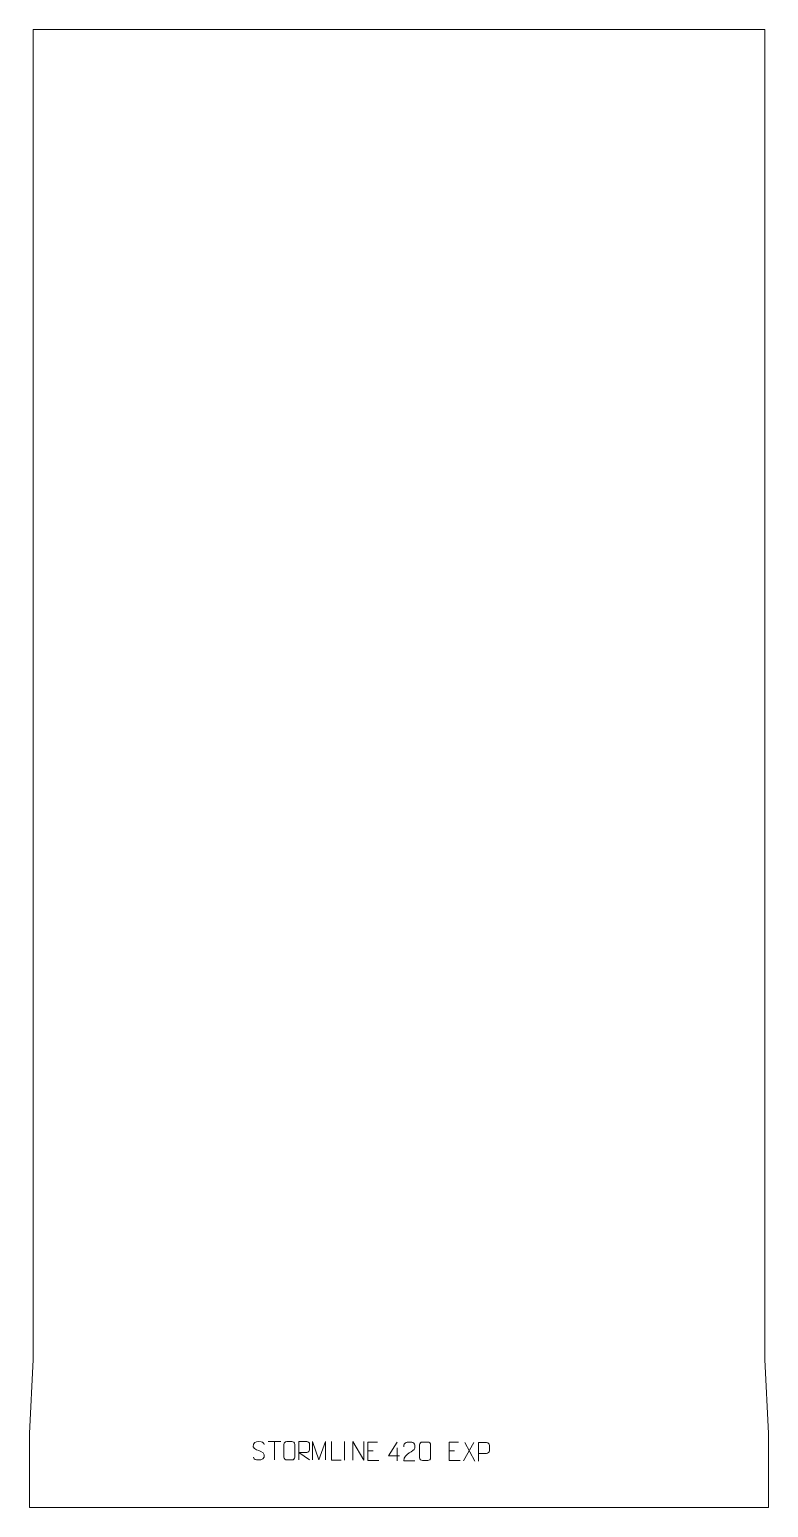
# Model space of a CAD drawing. Header units: millimetres. Extents: x -500 to 500, y -1600 to 400.
import ezdxf

# ---------------------------------------------------------------- set-up
doc = ezdxf.new("R2010")
doc.units = ezdxf.units.MM
doc.header["$MEASUREMENT"] = 0
doc.layers.add('layer 1', color=7, linetype='Continuous')

msp = doc.modelspace()

# ---------------------------------------------------------------- linework, layer by layer
at = {"layer": 'layer 1', "color": 242, "lineweight": 9}
msp.add_open_spline([(500, -1599.9994), (500, -1599.9994), (-500, -1599.9994), (-500, -1599.9994), (-500, -1599.9994), (-500, -1599.9994), (-500, -1499.9993), (-500, -1499.9993), (-500, -1499.9993), (-500, -1499.9993), (-495.0002, -1399.9995), (-495.0002, -1399.9995), (-495.0002, -1399.9995), (-495.0002, -1399.9995), (-495.0002, 399.9994), (-495.0002, 399.9994), (-495.0002, 399.9994), (-495.0002, 399.9994), (495.0002, 399.9994), (495.0002, 399.9994), (495.0002, 399.9994), (495.0002, 399.9994), (495.0002, -1399.9995), (495.0002, -1399.9995), (495.0002, -1399.9995), (495.0002, -1399.9995), (500, -1499.9993), (500, -1499.9993), (500, -1499.9993), (500, -1499.9993), (500, -1599.9994), (500, -1599.9994)], degree=3, knots=[0, 0, 0, 0, 0.111111111, 0.111111111, 0.111111111, 0.111111111, 0.222222222, 0.222222222, 0.222222222, 0.222222222, 0.333333333, 0.333333333, 0.333333333, 0.333333333, 0.444444444, 0.444444444, 0.444444444, 0.444444444, 0.555555556, 0.555555556, 0.555555556, 0.555555556, 0.666666667, 0.666666667, 0.666666667, 0.666666667, 0.777777778, 0.777777778, 0.777777778, 0.777777778, 1, 1, 1, 1], dxfattribs=at)
at = {"layer": 'layer 1', "color": 250, "lineweight": 9}
for points, knots in [([(-189.8542, -1523.1299), (-194.1025, -1521.6595), (-199.0106, -1519.8637), (-197.0055, -1514.3434), (-197.0055, -1514.3434), (-195.502, -1510.2035), (-190.2884, -1510.592), (-186.6848, -1511.1931), (-186.6848, -1511.1931), (-183.8242, -1511.6703), (-182.9595, -1512.8835), (-182.6489, -1514.9676)], [0, 0, 0, 0, 0.25, 0.25, 0.25, 0.25, 0.5, 0.5, 0.5, 0.5, 1, 1, 1, 1]), ([(-151.8884, -1510.8267), (-149.5627, -1510.8267), (-147.2366, -1510.8267), (-144.9105, -1510.8267), (-144.9105, -1510.8267), (-142.9639, -1510.7911), (-140.9725, -1512.2827), (-140.9458, -1514.7203), (-140.9458, -1514.7203), (-140.9462, -1520.4672), (-140.9462, -1526.2145), (-140.9458, -1531.9622), (-140.9458, -1531.9622), (-141.0856, -1534.2856), (-142.7628, -1535.7652), (-144.9105, -1535.776), (-144.9105, -1535.776), (-147.2424, -1535.7756), (-149.5743, -1535.7756), (-151.9058, -1535.776), (-151.9058, -1535.776), (-153.8308, -1535.8814), (-155.8029, -1533.9969), (-155.7917, -1531.9796), (-155.7917, -1531.9796), (-155.7914, -1526.2095), (-155.7914, -1520.4398), (-155.7917, -1514.6705), (-155.7917, -1514.6705), (-155.7875, -1512.5324), (-154.0408, -1510.8132), (-151.8884, -1510.8267)], [0, 0, 0, 0, 0.111111111, 0.111111111, 0.111111111, 0.111111111, 0.222222222, 0.222222222, 0.222222222, 0.222222222, 0.333333333, 0.333333333, 0.333333333, 0.333333333, 0.444444444, 0.444444444, 0.444444444, 0.444444444, 0.555555556, 0.555555556, 0.555555556, 0.555555556, 0.666666667, 0.666666667, 0.666666667, 0.666666667, 0.777777778, 0.777777778, 0.777777778, 0.777777778, 1, 1, 1, 1]), ([(-135.7008, -1535.7799), (-135.7008, -1535.7799), (-135.7008, -1510.8264), (-135.7008, -1510.8264), (-135.7008, -1510.8264), (-132.106, -1510.8264), (-128.5105, -1510.8264), (-124.9153, -1510.8264), (-124.9153, -1510.8264), (-122.59, -1510.8641), (-121.0327, -1512.3541), (-121.0368, -1514.7205), (-121.0368, -1514.7205), (-121.0372, -1516.756), (-121.0372, -1519.8154), (-121.0368, -1521.8514), (-121.0368, -1521.8514), (-121.0433, -1523.7269), (-122.8556, -1525.6687), (-124.8651, -1525.6878), (-124.8651, -1525.6878), (-124.8651, -1525.6878), (-135.7008, -1525.6878), (-135.7008, -1525.6878), (-135.7008, -1525.6878), (-135.7008, -1525.6878), (-121.0461, -1535.7799), (-121.0461, -1535.7799)], [0, 0, 0, 0, 0.125, 0.125, 0.125, 0.125, 0.25, 0.25, 0.25, 0.25, 0.375, 0.375, 0.375, 0.375, 0.5, 0.5, 0.5, 0.5, 0.625, 0.625, 0.625, 0.625, 0.75, 0.75, 0.75, 0.75, 1, 1, 1, 1]), ([(-117.2112, -1535.7821), (-117.2112, -1535.7821), (-117.2112, -1510.8242), (-117.2112, -1510.8242), (-117.2112, -1510.8242), (-117.2112, -1510.8242), (-108.2861, -1535.7821), (-108.2861, -1535.7821), (-108.2861, -1535.7821), (-108.2861, -1535.7821), (-99.5262, -1510.8247), (-99.5262, -1510.8247), (-99.5262, -1510.8247), (-99.5262, -1510.8247), (-99.5262, -1535.7821), (-99.5262, -1535.7821)], [0, 0, 0, 0, 0.2, 0.2, 0.2, 0.2, 0.4, 0.4, 0.4, 0.4, 0.6, 0.6, 0.6, 0.6, 1, 1, 1, 1]), ([(-78.4885, -1535.8511), (-78.4885, -1535.8511), (-91.4376, -1535.8511), (-91.4376, -1535.8511), (-91.4376, -1535.8511), (-91.4376, -1535.8511), (-91.4376, -1510.8975), (-91.4376, -1510.8975)], [0, 0, 0, 0, 0.333333333, 0.333333333, 0.333333333, 0.333333333, 1, 1, 1, 1]), ([(-62.2904, -1535.851), (-62.2904, -1535.851), (-62.2904, -1510.8975), (-62.2904, -1510.8975), (-62.2904, -1510.8975), (-62.2904, -1510.8975), (-47.6356, -1535.851), (-47.6356, -1535.851), (-47.6356, -1535.851), (-47.6356, -1535.851), (-47.6356, -1510.8975), (-47.6356, -1510.8975)], [0, 0, 0, 0, 0.25, 0.25, 0.25, 0.25, 0.5, 0.5, 0.5, 0.5, 1, 1, 1, 1]), ([(-29.2572, -1511.4946), (-29.2572, -1511.4946), (-42.1311, -1511.4946), (-42.1311, -1511.4946), (-42.1311, -1511.4946), (-42.1311, -1511.4946), (-42.1311, -1536.4482), (-42.1311, -1536.4482), (-42.1311, -1536.4482), (-42.1311, -1536.4482), (-27.2653, -1536.4482), (-27.2653, -1536.4482)], [0, 0, 0, 0, 0.25, 0.25, 0.25, 0.25, 0.5, 0.5, 0.5, 0.5, 1, 1, 1, 1]), ([(0.4972, -1529.9554), (0.4972, -1529.9554), (-14.3245, -1529.9554), (-14.3245, -1529.9554), (-14.3245, -1529.9554), (-14.3245, -1529.9554), (-2.4469, -1511.8849), (-2.4469, -1511.8849)], [0, 0, 0, 0, 0.333333333, 0.333333333, 0.333333333, 0.333333333, 1, 1, 1, 1]), ([(21.2661, -1536.8591), (16.3517, -1536.8588), (11.4373, -1536.8588), (6.5232, -1536.8591), (6.5232, -1536.8591), (6.5232, -1526.9268), (21.1742, -1524.2856), (21.2661, -1519.9753), (21.2661, -1519.9753), (21.2658, -1518.5512), (21.2658, -1517.1275), (21.2661, -1515.7042), (21.2661, -1515.7042), (21.2492, -1513.6271), (19.1264, -1511.9023), (17.4554, -1511.885), (17.4554, -1511.885), (15.3822, -1511.8854), (13.3093, -1511.8854), (11.2369, -1511.885), (11.2369, -1511.885), (9.4148, -1511.8685), (6.5901, -1513.6606), (6.5232, -1515.7542), (6.5232, -1515.7542), (6.5232, -1515.7542), (6.5232, -1517.809), (6.5232, -1517.809)], [0, 0, 0, 0, 0.125, 0.125, 0.125, 0.125, 0.25, 0.25, 0.25, 0.25, 0.375, 0.375, 0.375, 0.375, 0.5, 0.5, 0.5, 0.5, 0.625, 0.625, 0.625, 0.625, 0.75, 0.75, 0.75, 0.75, 1, 1, 1, 1]), ([(31.721, -1511.4721), (34.0871, -1511.4721), (36.4536, -1511.4721), (38.8201, -1511.4721), (38.8201, -1511.4721), (40.8006, -1511.4365), (42.8266, -1512.9308), (42.8537, -1515.3729), (42.8537, -1515.3729), (42.8533, -1521.1303), (42.8533, -1526.8881), (42.8537, -1532.6463), (42.8537, -1532.6463), (42.7116, -1534.9739), (41.0052, -1536.4562), (38.8201, -1536.467), (38.8201, -1536.467), (36.4477, -1536.4666), (34.0753, -1536.4666), (31.7033, -1536.467), (31.7033, -1536.467), (29.7448, -1536.5726), (27.7384, -1534.6847), (27.7498, -1532.6637), (27.7498, -1532.6637), (27.7502, -1526.8831), (27.7502, -1521.1028), (27.7498, -1515.323), (27.7498, -1515.323), (27.7541, -1513.181), (29.5312, -1511.4585), (31.721, -1511.4721)], [0, 0, 0, 0, 0.111111111, 0.111111111, 0.111111111, 0.111111111, 0.222222222, 0.222222222, 0.222222222, 0.222222222, 0.333333333, 0.333333333, 0.333333333, 0.333333333, 0.444444444, 0.444444444, 0.444444444, 0.444444444, 0.555555556, 0.555555556, 0.555555556, 0.555555556, 0.666666667, 0.666666667, 0.666666667, 0.666666667, 0.777777778, 0.777777778, 0.777777778, 0.777777778, 1, 1, 1, 1]), ([(80.7427, -1511.4946), (80.7427, -1511.4946), (67.8688, -1511.4946), (67.8688, -1511.4946), (67.8688, -1511.4946), (67.8688, -1511.4946), (67.8688, -1536.4482), (67.8688, -1536.4482), (67.8688, -1536.4482), (67.8688, -1536.4482), (82.7346, -1536.4482), (82.7346, -1536.4482)], [0, 0, 0, 0, 0.25, 0.25, 0.25, 0.25, 0.5, 0.5, 0.5, 0.5, 1, 1, 1, 1]), ([(107.712, -1537.1848), (107.712, -1537.1848), (107.712, -1512.2312), (107.712, -1512.2312), (107.712, -1512.2312), (111.307, -1512.2312), (114.9023, -1512.2312), (118.4977, -1512.2312), (118.4977, -1512.2312), (120.8229, -1512.2691), (122.3803, -1513.7592), (122.3761, -1516.1253), (122.3761, -1516.1253), (122.3757, -1518.161), (122.3757, -1521.2203), (122.3761, -1523.2563), (122.3761, -1523.2563), (122.3696, -1525.1317), (120.5574, -1527.0736), (118.5478, -1527.0927), (118.5478, -1527.0927), (118.5478, -1527.0927), (107.712, -1527.0927), (107.712, -1527.0927)], [0, 0, 0, 0, 0.142857143, 0.142857143, 0.142857143, 0.142857143, 0.285714286, 0.285714286, 0.285714286, 0.285714286, 0.428571429, 0.428571429, 0.428571429, 0.428571429, 0.571428571, 0.571428571, 0.571428571, 0.571428571, 0.714285714, 0.714285714, 0.714285714, 0.714285714, 1, 1, 1, 1]), ([(-189.8542, -1523.13), (-185.8356, -1524.7767), (-180.8061, -1526.665), (-182.6401, -1532.0253), (-182.6401, -1532.0253), (-184.0999, -1536.2917), (-189.0107, -1536.035), (-192.7368, -1535.4803), (-192.7368, -1535.4803), (-195.4868, -1535.0705), (-196.7077, -1533.857), (-197.0857, -1531.7448)], [0, 0, 0, 0, 0.25, 0.25, 0.25, 0.25, 0.5, 0.5, 0.5, 0.5, 1, 1, 1, 1])]:
    msp.add_open_spline(points, degree=3, knots=knots, dxfattribs=at)
for points in [[(-176.8624, -1510.8499), (-176.8624, -1510.8499), (-159.8752, -1510.8499), (-159.8752, -1510.8499)], [(-168.3686, -1535.7799), (-168.3686, -1535.7799), (-168.3686, -1510.8264), (-168.3686, -1510.8264)], [(-73.963, -1510.8872), (-73.963, -1510.8872), (-73.963, -1535.8613), (-73.963, -1535.8613)], [(-2.4469, -1519.1943), (-2.4469, -1519.1943), (-2.4469, -1536.859), (-2.4469, -1536.859)], [(101.1871, -1512.2312), (101.1871, -1512.2312), (87.4465, -1537.127), (87.4465, -1537.127)], [(88.9011, -1512.2312), (88.9011, -1512.2312), (102.6417, -1537.1847), (102.6417, -1537.1847)], [(-42.1311, -1523.3743), (-42.1311, -1523.3743), (-34.963, -1523.3743), (-34.963, -1523.3743)], [(67.8688, -1523.3743), (67.8688, -1523.3743), (75.0369, -1523.3743), (75.0369, -1523.3743)]]:
    msp.add_open_spline(points, degree=3, dxfattribs=at)

doc.saveas('drawing.dxf')
